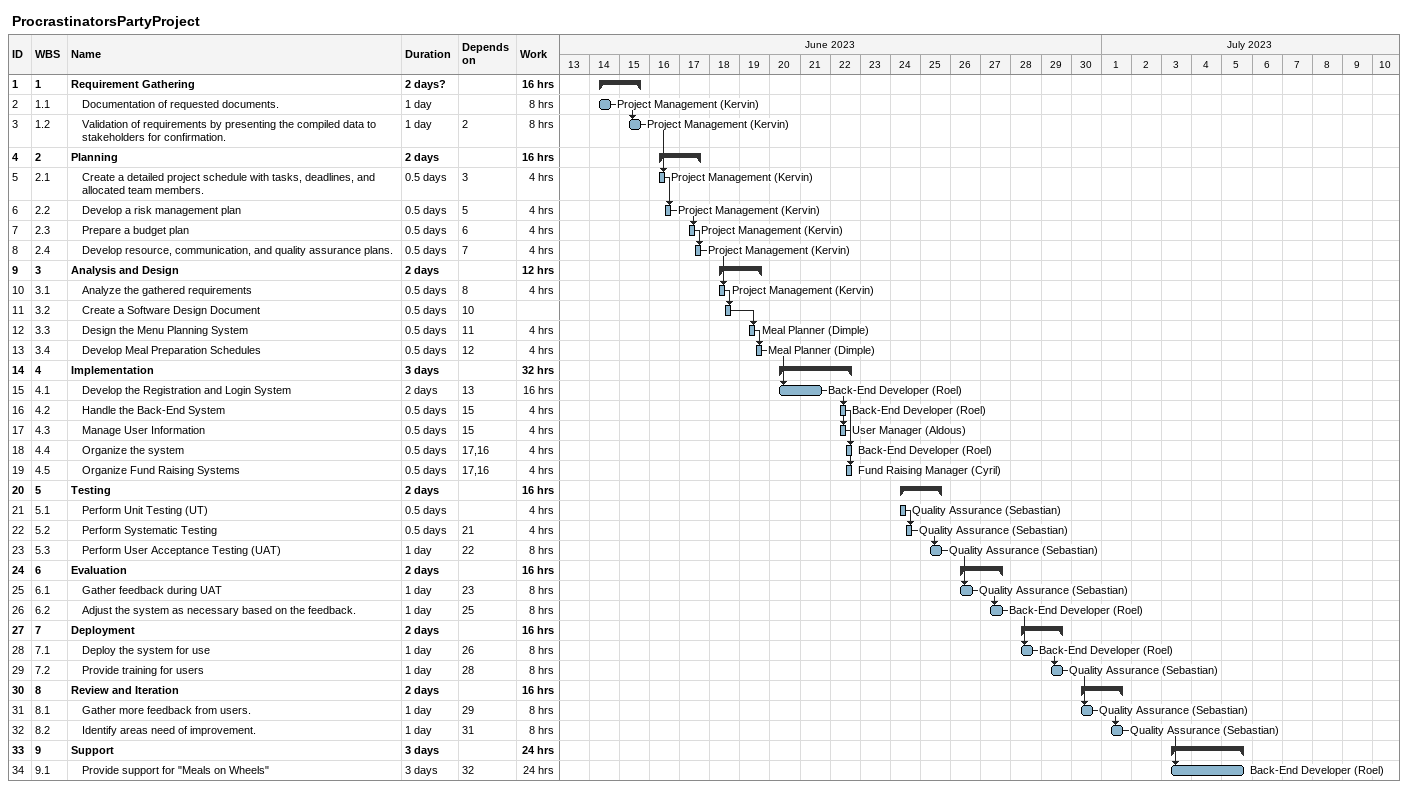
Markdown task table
ProcrastinatorsPartyProject

| ID | WBS | Task | Duration | Start | Finish | Predecessors | Resources | Work (h) |
|---|---|---|---|---|---|---|---|---|
| 1 | 1 | **Requirement Gathering** | 2d? | 2023-06-14 | 2023-06-15 |  |  | 16 |
| 2 | 1.1 | Documentation of requested documents. | 1d | 2023-06-14 | 2023-06-14 |  | Project Management (Kervin) | 8 |
| 3 | 1.2 | Validation of requirements by presenting the compiled data to stakeholders for confirmation. | 1d | 2023-06-15 | 2023-06-15 | 2 | Project Management (Kervin) | 8 |
| 4 | 2 | **Planning** | 2d | 2023-06-16 | 2023-06-17 |  |  | 16 |
| 5 | 2.1 | Create a detailed project schedule with tasks, deadlines, and allocated team members. | 0.5d | 2023-06-16 | 2023-06-16 | 3 | Project Management (Kervin) | 4 |
| 6 | 2.2 | Develop a risk management plan | 0.5d | 2023-06-16 | 2023-06-16 | 5 | Project Management (Kervin) | 4 |
| 7 | 2.3 | Prepare a budget plan | 0.5d | 2023-06-17 | 2023-06-17 | 6 | Project Management (Kervin) | 4 |
| 8 | 2.4 | Develop resource, communication, and quality assurance plans. | 0.5d | 2023-06-17 | 2023-06-17 | 7 | Project Management (Kervin) | 4 |
| 9 | 3 | **Analysis and Design** | 2d | 2023-06-18 | 2023-06-19 |  |  | 12 |
| 10 | 3.1 | Analyze the gathered requirements | 0.5d | 2023-06-18 | 2023-06-18 | 8 | Project Management (Kervin) | 4 |
| 11 | 3.2 | Create a Software Design Document | 0.5d | 2023-06-18 | 2023-06-18 | 10 |  |  |
| 12 | 3.3 | Design the Menu Planning System | 0.5d | 2023-06-19 | 2023-06-19 | 11 | Meal Planner (Dimple) | 4 |
| 13 | 3.4 | Develop Meal Preparation Schedules | 0.5d | 2023-06-19 | 2023-06-19 | 12 | Meal Planner (Dimple) | 4 |
| 14 | 4 | **Implementation** | 3d | 2023-06-20 | 2023-06-22 |  |  | 32 |
| 15 | 4.1 | Develop the Registration and Login System | 2d | 2023-06-20 | 2023-06-21 | 13 | Back-End Developer (Roel) | 16 |
| 16 | 4.2 | Handle the Back-End System | 0.5d | 2023-06-22 | 2023-06-22 | 15 | Back-End Developer (Roel) | 4 |
| 17 | 4.3 | Manage User Information | 0.5d | 2023-06-22 | 2023-06-22 | 15 | User Manager (Aldous) | 4 |
| 18 | 4.4 | Organize the system | 0.5d | 2023-06-22 | 2023-06-22 | 17, 16 | Back-End Developer (Roel) | 4 |
| 19 | 4.5 | Organize Fund Raising Systems | 0.5d | 2023-06-22 | 2023-06-22 | 17, 16 | Fund Raising Manager (Cyril) | 4 |
| 20 | 5 | **Testing** | 2d | 2023-06-24 | 2023-06-25 |  |  | 16 |
| 21 | 5.1 | Perform Unit Testing (UT) | 0.5d | 2023-06-24 | 2023-06-24 |  | Quality Assurance (Sebastian) | 4 |
| 22 | 5.2 | Perform Systematic Testing | 0.5d | 2023-06-24 | 2023-06-24 | 21 | Quality Assurance (Sebastian) | 4 |
| 23 | 5.3 | Perform User Acceptance Testing (UAT) | 1d | 2023-06-25 | 2023-06-25 | 22 | Quality Assurance (Sebastian) | 8 |
| 24 | 6 | **Evaluation** | 2d | 2023-06-26 | 2023-06-27 |  |  | 16 |
| 25 | 6.1 | Gather feedback during UAT | 1d | 2023-06-26 | 2023-06-26 | 23 | Quality Assurance (Sebastian) | 8 |
| 26 | 6.2 | Adjust the system as necessary based on the feedback. | 1d | 2023-06-27 | 2023-06-27 | 25 | Back-End Developer (Roel) | 8 |
| 27 | 7 | **Deployment** | 2d | 2023-06-28 | 2023-06-29 |  |  | 16 |
| 28 | 7.1 | Deploy the system for use | 1d | 2023-06-28 | 2023-06-28 | 26 | Back-End Developer (Roel) | 8 |
| 29 | 7.2 | Provide training for users | 1d | 2023-06-29 | 2023-06-29 | 28 | Quality Assurance (Sebastian) | 8 |
| 30 | 8 | **Review and Iteration** | 2d | 2023-06-30 | 2023-07-01 |  |  | 16 |
| 31 | 8.1 | Gather more feedback from users. | 1d | 2023-06-30 | 2023-06-30 | 29 | Quality Assurance (Sebastian) | 8 |
| 32 | 8.2 | Identify areas need of improvement. | 1d | 2023-07-01 | 2023-07-01 | 31 | Quality Assurance (Sebastian) | 8 |
| 33 | 9 | **Support** | 3d | 2023-07-03 | 2023-07-05 |  |  | 24 |
| 34 | 9.1 | Provide support for "Meals on Wheels" | 3d | 2023-07-03 | 2023-07-05 | 32 | Back-End Developer (Roel) | 24 |
